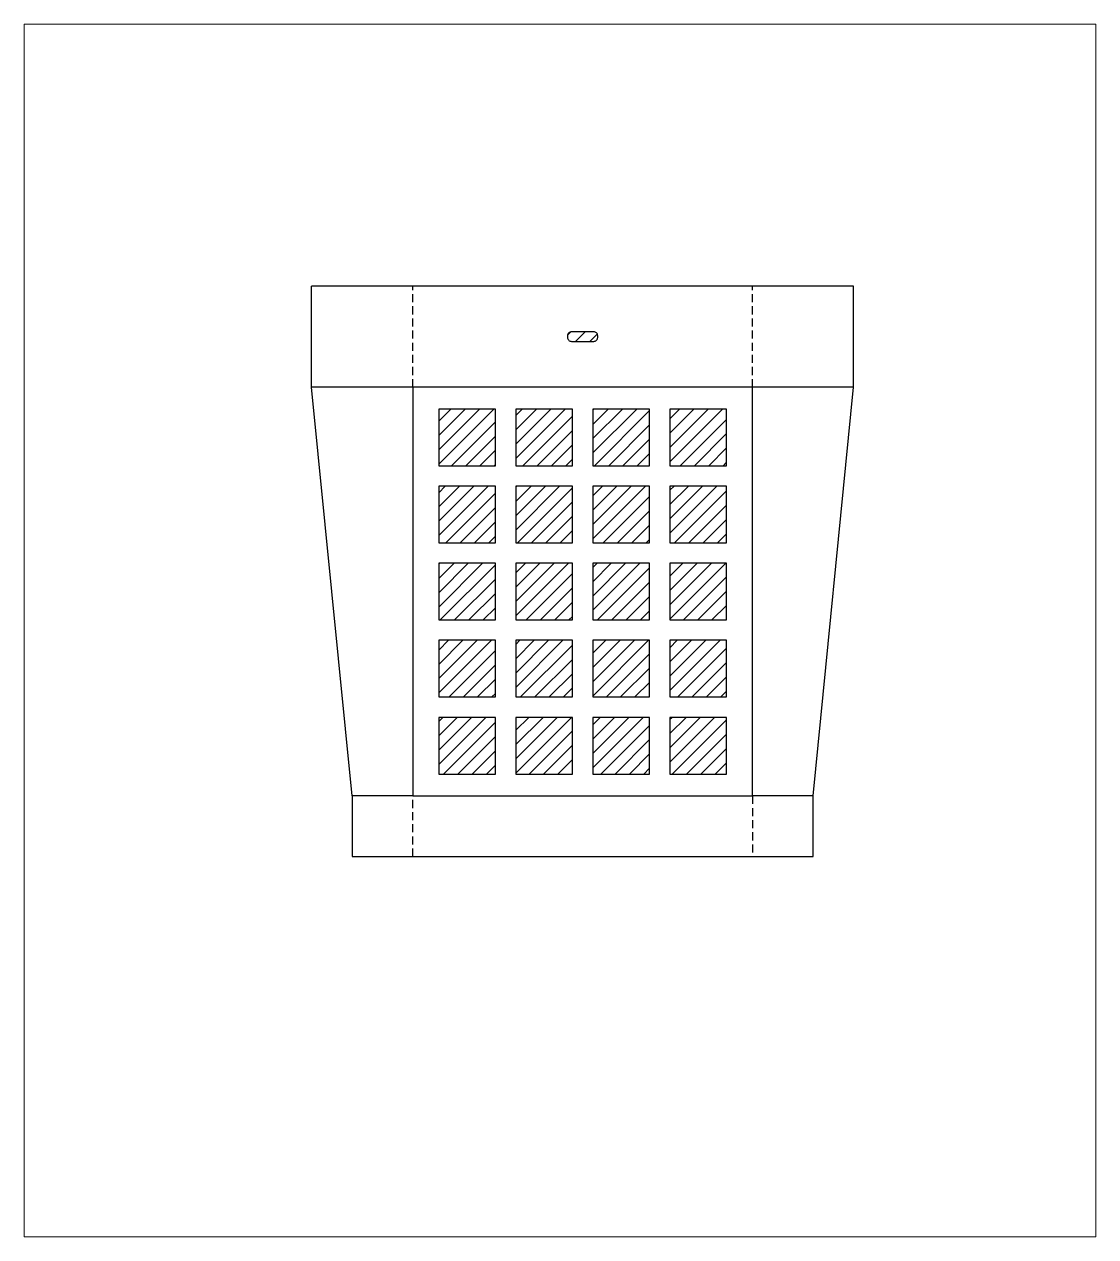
# Paper-space layout 'Layout2' of a CAD drawing. Header units: millimetres. Extents: x -48 to 217, y -11 to 288.
# The model-space entities are those that its viewports show. They can reach past a viewport. Long polylines and large blocks are cut down to what shows.
import ezdxf

# ---------------------------------------------------------------- set-up
doc = ezdxf.new("R2010")
doc.units = ezdxf.units.MM
doc.header["$MEASUREMENT"] = 0
doc.linetypes.add('DASHED', pattern=[0.75, 0.5, -0.25])

msp = doc.modelspace()

# ---------------------------------------------------------------- hatches: boundary and pattern name
at = {"transparency": 33554457}
h = msp.add_hatch(dxfattribs=at)
h.set_pattern_fill('ANSI31', color=256, scale=20)
h.paths.add_polyline_path([(66.73, 133.75, 0.414214), (65.73, 132.75), (65.73, 132.38, 0.414214), (66.73, 131.38), (72.2, 131.38, 0.414214), (73.2, 132.38), (73.2, 132.75, 0.414214), (72.2, 133.75)])
at = {"transparency": 33554687}
h = msp.add_hatch(dxfattribs=at)
h.set_pattern_fill('ANSI31', scale=20)
h.paths.add_polyline_path([(47.89, 113.66), (47.89, 114.66), (33.89, 114.66), (33.89, 113.66), (33.89, 110.56), (33.89, 101.66), (33.89, 100.66), (47.89, 100.66), (47.89, 101.66)])
h.paths.add_polyline_path([(66.94, 113.66), (66.94, 114.66), (52.94, 114.66), (52.94, 113.66), (52.94, 101.66), (52.94, 100.66), (66.94, 100.66), (66.94, 101.66)])
h.paths.add_polyline_path([(85.99, 113.66), (85.99, 114.66), (71.99, 114.66), (71.99, 113.66), (71.99, 101.66), (71.99, 100.66), (85.99, 100.66), (85.99, 101.66)])
h.paths.add_polyline_path([(105.04, 113.66), (105.04, 114.66), (91.04, 114.66), (91.04, 113.66), (91.04, 101.66), (91.04, 100.66), (105.04, 100.66), (105.04, 101.66)])
h.paths.add_polyline_path([(105.04, 94.61), (105.04, 95.61), (91.04, 95.61), (91.04, 94.61), (91.04, 82.61), (91.04, 81.61), (105.04, 81.61), (105.04, 82.61)])
h.paths.add_polyline_path([(85.99, 94.61), (85.99, 95.61), (71.99, 95.61), (71.99, 94.61), (71.99, 82.61), (71.99, 81.61), (85.99, 81.61), (85.99, 82.61)])
h.paths.add_polyline_path([(66.94, 94.61), (66.94, 95.61), (52.94, 95.61), (52.94, 94.61), (52.94, 82.61), (52.94, 81.61), (66.94, 81.61), (66.94, 82.61)])
h.paths.add_polyline_path([(47.89, 94.61), (47.89, 95.61), (33.89, 95.61), (33.89, 94.61), (33.89, 91.51), (33.89, 82.61), (33.89, 81.61), (47.89, 81.61), (47.89, 82.61)])
h.paths.add_polyline_path([(47.89, 75.56), (47.89, 76.56), (33.89, 76.56), (33.89, 75.56), (33.89, 72.46), (33.89, 63.56), (33.89, 62.56), (47.89, 62.56), (47.89, 63.56)])
h.paths.add_polyline_path([(66.94, 75.56), (66.94, 76.56), (52.94, 76.56), (52.94, 75.56), (52.94, 63.56), (52.94, 62.56), (66.94, 62.56), (66.94, 63.56)])
h.paths.add_polyline_path([(85.99, 75.56), (85.99, 76.56), (71.99, 76.56), (71.99, 75.56), (71.99, 63.56), (71.99, 62.56), (85.99, 62.56), (85.99, 63.56)])
h.paths.add_polyline_path([(105.04, 75.56), (105.04, 76.56), (91.04, 76.56), (91.04, 75.56), (91.04, 63.56), (91.04, 62.56), (105.04, 62.56), (105.04, 63.56)])
h.paths.add_polyline_path([(105.04, 56.51), (105.04, 57.51), (91.04, 57.51), (91.04, 56.51), (91.04, 44.51), (91.04, 43.51), (105.04, 43.51), (105.04, 44.51)])
h.paths.add_polyline_path([(105.04, 37.46), (105.04, 38.46), (91.04, 38.46), (91.04, 37.46), (91.04, 25.46), (91.04, 24.46), (105.04, 24.46), (105.04, 25.46)])
h.paths.add_polyline_path([(85.99, 37.46), (85.99, 38.46), (71.99, 38.46), (71.99, 37.46), (71.99, 25.46), (71.99, 24.46), (85.99, 24.46), (85.99, 25.46)])
h.paths.add_polyline_path([(85.99, 56.51), (85.99, 57.51), (71.99, 57.51), (71.99, 56.51), (71.99, 44.51), (71.99, 43.51), (85.99, 43.51), (85.99, 44.51)])
h.paths.add_polyline_path([(66.94, 56.51), (66.94, 57.51), (52.94, 57.51), (52.94, 56.51), (52.94, 44.51), (52.94, 43.51), (66.94, 43.51), (66.94, 44.51)])
h.paths.add_polyline_path([(66.94, 37.46), (66.94, 38.46), (52.94, 38.46), (52.94, 37.46), (52.94, 25.46), (52.94, 24.46), (66.94, 24.46), (66.94, 25.46)])
h.paths.add_polyline_path([(47.89, 37.46), (47.89, 38.46), (33.89, 38.46), (33.89, 37.46), (33.89, 34.36), (33.89, 25.46), (33.89, 24.46), (47.89, 24.46), (47.89, 25.46)])
h.paths.add_polyline_path([(47.89, 56.51), (47.89, 57.51), (33.89, 57.51), (33.89, 56.51), (33.89, 53.41), (33.89, 44.51), (33.89, 43.51), (47.89, 43.51), (47.89, 44.51)])

# ---------------------------------------------------------------- linework, layer by layer
for p, q in [((2.47, 120.06), (2.47, 145.06)), ((27.47, 145.06), (2.47, 145.06)), ((111.47, 145.06), (27.47, 145.06)), ((136.47, 145.06), (111.47, 145.06)), ((136.47, 120.06), (136.47, 145.06)), ((27.47, 120.06), (2.47, 120.06)), ((12.47, 19.06), (2.47, 120.06)), ((136.47, 120.06), (111.47, 120.06)), ((126.47, 19.06), (136.47, 120.06))]:
    msp.add_line(p, q)
at = {"linetype": 'DASHED', "ltscale": 4}
for p, q in [((27.47, 120.06), (27.47, 145.06)), ((111.47, 120.06), (111.47, 145.06)), ((27.47, 4.06), (27.47, 19.06)), ((111.47, 19.06), (111.47, 4.06))]:
    msp.add_line(p, q, dxfattribs=at)
at = {"linetype": 'Continuous'}
for p, q in [((27.47, 19.06), (12.47, 19.06)), ((12.47, 19.06), (12.47, 4.06)), ((126.47, 19.06), (111.47, 19.06)), ((126.47, 4.06), (126.47, 19.06)), ((12.47, 4.06), (27.47, 4.06)), ((27.47, 4.06), (111.47, 4.06)), ((111.47, 4.06), (126.47, 4.06))]:
    msp.add_line(p, q, dxfattribs=at)
msp.add_lwpolyline([(66.73, 133.75, 0.414214), (65.73, 132.75), (65.73, 132.38, 0.414214), (66.73, 131.38), (72.2, 131.38, 0.414214), (73.2, 132.38), (73.2, 132.75, 0.414214), (72.2, 133.75)], format="xyb", close=True, dxfattribs=at)
msp.add_lwpolyline([(27.47, 19.06), (111.47, 19.06), (111.47, 120.06), (27.47, 120.06)], close=True, dxfattribs=at)
at = {"transparency": 33554687}
for points in [[(33.89, 110.56), (33.89, 101.66), (33.89, 100.66), (47.89, 100.66), (47.89, 101.66), (47.89, 113.66), (47.89, 114.66), (33.89, 114.66), (33.89, 113.66)], [(66.94, 101.66), (66.94, 113.66), (66.94, 114.66), (52.94, 114.66), (52.94, 113.66), (52.94, 101.66), (52.94, 100.66), (66.94, 100.66)], [(85.99, 101.66), (85.99, 113.66), (85.99, 114.66), (71.99, 114.66), (71.99, 113.66), (71.99, 101.66), (71.99, 100.66), (85.99, 100.66)], [(91.04, 113.66), (91.04, 101.66), (91.04, 100.66), (105.04, 100.66), (105.04, 101.66), (105.04, 113.66), (105.04, 114.66), (91.04, 114.66)], [(33.89, 91.51), (33.89, 82.61), (33.89, 81.61), (47.89, 81.61), (47.89, 82.61), (47.89, 94.61), (47.89, 95.61), (33.89, 95.61), (33.89, 94.61)], [(66.94, 82.61), (66.94, 94.61), (66.94, 95.61), (52.94, 95.61), (52.94, 94.61), (52.94, 82.61), (52.94, 81.61), (66.94, 81.61)], [(85.99, 82.61), (85.99, 94.61), (85.99, 95.61), (71.99, 95.61), (71.99, 94.61), (71.99, 82.61), (71.99, 81.61), (85.99, 81.61)], [(91.04, 94.61), (91.04, 82.61), (91.04, 81.61), (105.04, 81.61), (105.04, 82.61), (105.04, 94.61), (105.04, 95.61), (91.04, 95.61)], [(33.89, 72.46), (33.89, 63.56), (33.89, 62.56), (47.89, 62.56), (47.89, 63.56), (47.89, 75.56), (47.89, 76.56), (33.89, 76.56), (33.89, 75.56)], [(66.94, 63.56), (66.94, 75.56), (66.94, 76.56), (52.94, 76.56), (52.94, 75.56), (52.94, 63.56), (52.94, 62.56), (66.94, 62.56)], [(85.99, 63.56), (85.99, 75.56), (85.99, 76.56), (71.99, 76.56), (71.99, 75.56), (71.99, 63.56), (71.99, 62.56), (85.99, 62.56)], [(91.04, 75.56), (91.04, 63.56), (91.04, 62.56), (105.04, 62.56), (105.04, 63.56), (105.04, 75.56), (105.04, 76.56), (91.04, 76.56)], [(33.89, 53.41), (33.89, 44.51), (33.89, 43.51), (47.89, 43.51), (47.89, 44.51), (47.89, 56.51), (47.89, 57.51), (33.89, 57.51), (33.89, 56.51)], [(66.94, 44.51), (66.94, 56.51), (66.94, 57.51), (52.94, 57.51), (52.94, 56.51), (52.94, 44.51), (52.94, 43.51), (66.94, 43.51)], [(85.99, 44.51), (85.99, 56.51), (85.99, 57.51), (71.99, 57.51), (71.99, 56.51), (71.99, 44.51), (71.99, 43.51), (85.99, 43.51)], [(91.04, 56.51), (91.04, 44.51), (91.04, 43.51), (105.04, 43.51), (105.04, 44.51), (105.04, 56.51), (105.04, 57.51), (91.04, 57.51)], [(33.89, 34.36), (33.89, 25.46), (33.89, 24.46), (47.89, 24.46), (47.89, 25.46), (47.89, 37.46), (47.89, 38.46), (33.89, 38.46), (33.89, 37.46)], [(66.94, 25.46), (66.94, 37.46), (66.94, 38.46), (52.94, 38.46), (52.94, 37.46), (52.94, 25.46), (52.94, 24.46), (66.94, 24.46)], [(85.99, 25.46), (85.99, 37.46), (85.99, 38.46), (71.99, 38.46), (71.99, 37.46), (71.99, 25.46), (71.99, 24.46), (85.99, 24.46)], [(91.04, 37.46), (91.04, 25.46), (91.04, 24.46), (105.04, 24.46), (105.04, 25.46), (105.04, 37.46), (105.04, 38.46), (91.04, 38.46)]]:
    msp.add_lwpolyline(points, close=True, dxfattribs=at)
for points in [[(33.89, 110.56), (33.89, 104.76)], [(47.89, 104.76), (47.89, 110.56)], [(52.94, 110.56), (52.94, 104.76)], [(66.94, 104.76), (66.94, 110.56)], [(71.99, 110.56), (71.99, 104.76)], [(85.99, 104.76), (85.99, 110.56)], [(91.04, 110.56), (91.04, 104.76)], [(105.04, 104.76), (105.04, 110.56)], [(47.89, 85.71), (47.89, 91.51)], [(52.94, 91.51), (52.94, 85.71)], [(66.94, 85.71), (66.94, 91.51)], [(71.99, 91.51), (71.99, 85.71)], [(85.99, 85.71), (85.99, 91.51)], [(91.04, 91.51), (91.04, 85.71)], [(105.04, 85.71), (105.04, 91.51)], [(47.89, 66.66), (47.89, 72.46)], [(52.94, 72.46), (52.94, 66.66)], [(66.94, 66.66), (66.94, 72.46)], [(71.99, 72.46), (71.99, 66.66)], [(85.99, 66.66), (85.99, 72.46)], [(91.04, 72.46), (91.04, 66.66)], [(105.04, 66.66), (105.04, 72.46)], [(47.89, 47.61), (47.89, 53.41)], [(52.94, 53.41), (52.94, 47.61)], [(66.94, 47.61), (66.94, 53.41)], [(71.99, 53.41), (71.99, 47.61)], [(85.99, 47.61), (85.99, 53.41)], [(91.04, 53.41), (91.04, 47.61)], [(105.04, 47.61), (105.04, 53.41)], [(47.89, 28.56), (47.89, 34.36)], [(52.94, 34.36), (52.94, 28.56)], [(66.94, 28.56), (66.94, 34.36)], [(71.99, 34.36), (71.99, 28.56)], [(85.99, 28.56), (85.99, 34.36)], [(91.04, 34.36), (91.04, 28.56)], [(105.04, 28.56), (105.04, 34.36)]]:
    msp.add_lwpolyline(points, dxfattribs=at)

psp = doc.layouts.new('Layout2')

# ---------------------------------------------------------------- viewports
at = {"layer": '0', "color": 7, "transparency": 33554457, "view_target_point": (69.72, 71.67)}
psp.add_viewport(center=(84.61, 138.49), size=(264.94, 299.651), view_center_point=(-5.85, -11.74), view_height=299.651, dxfattribs=at)

doc.saveas('drawing.dxf')
